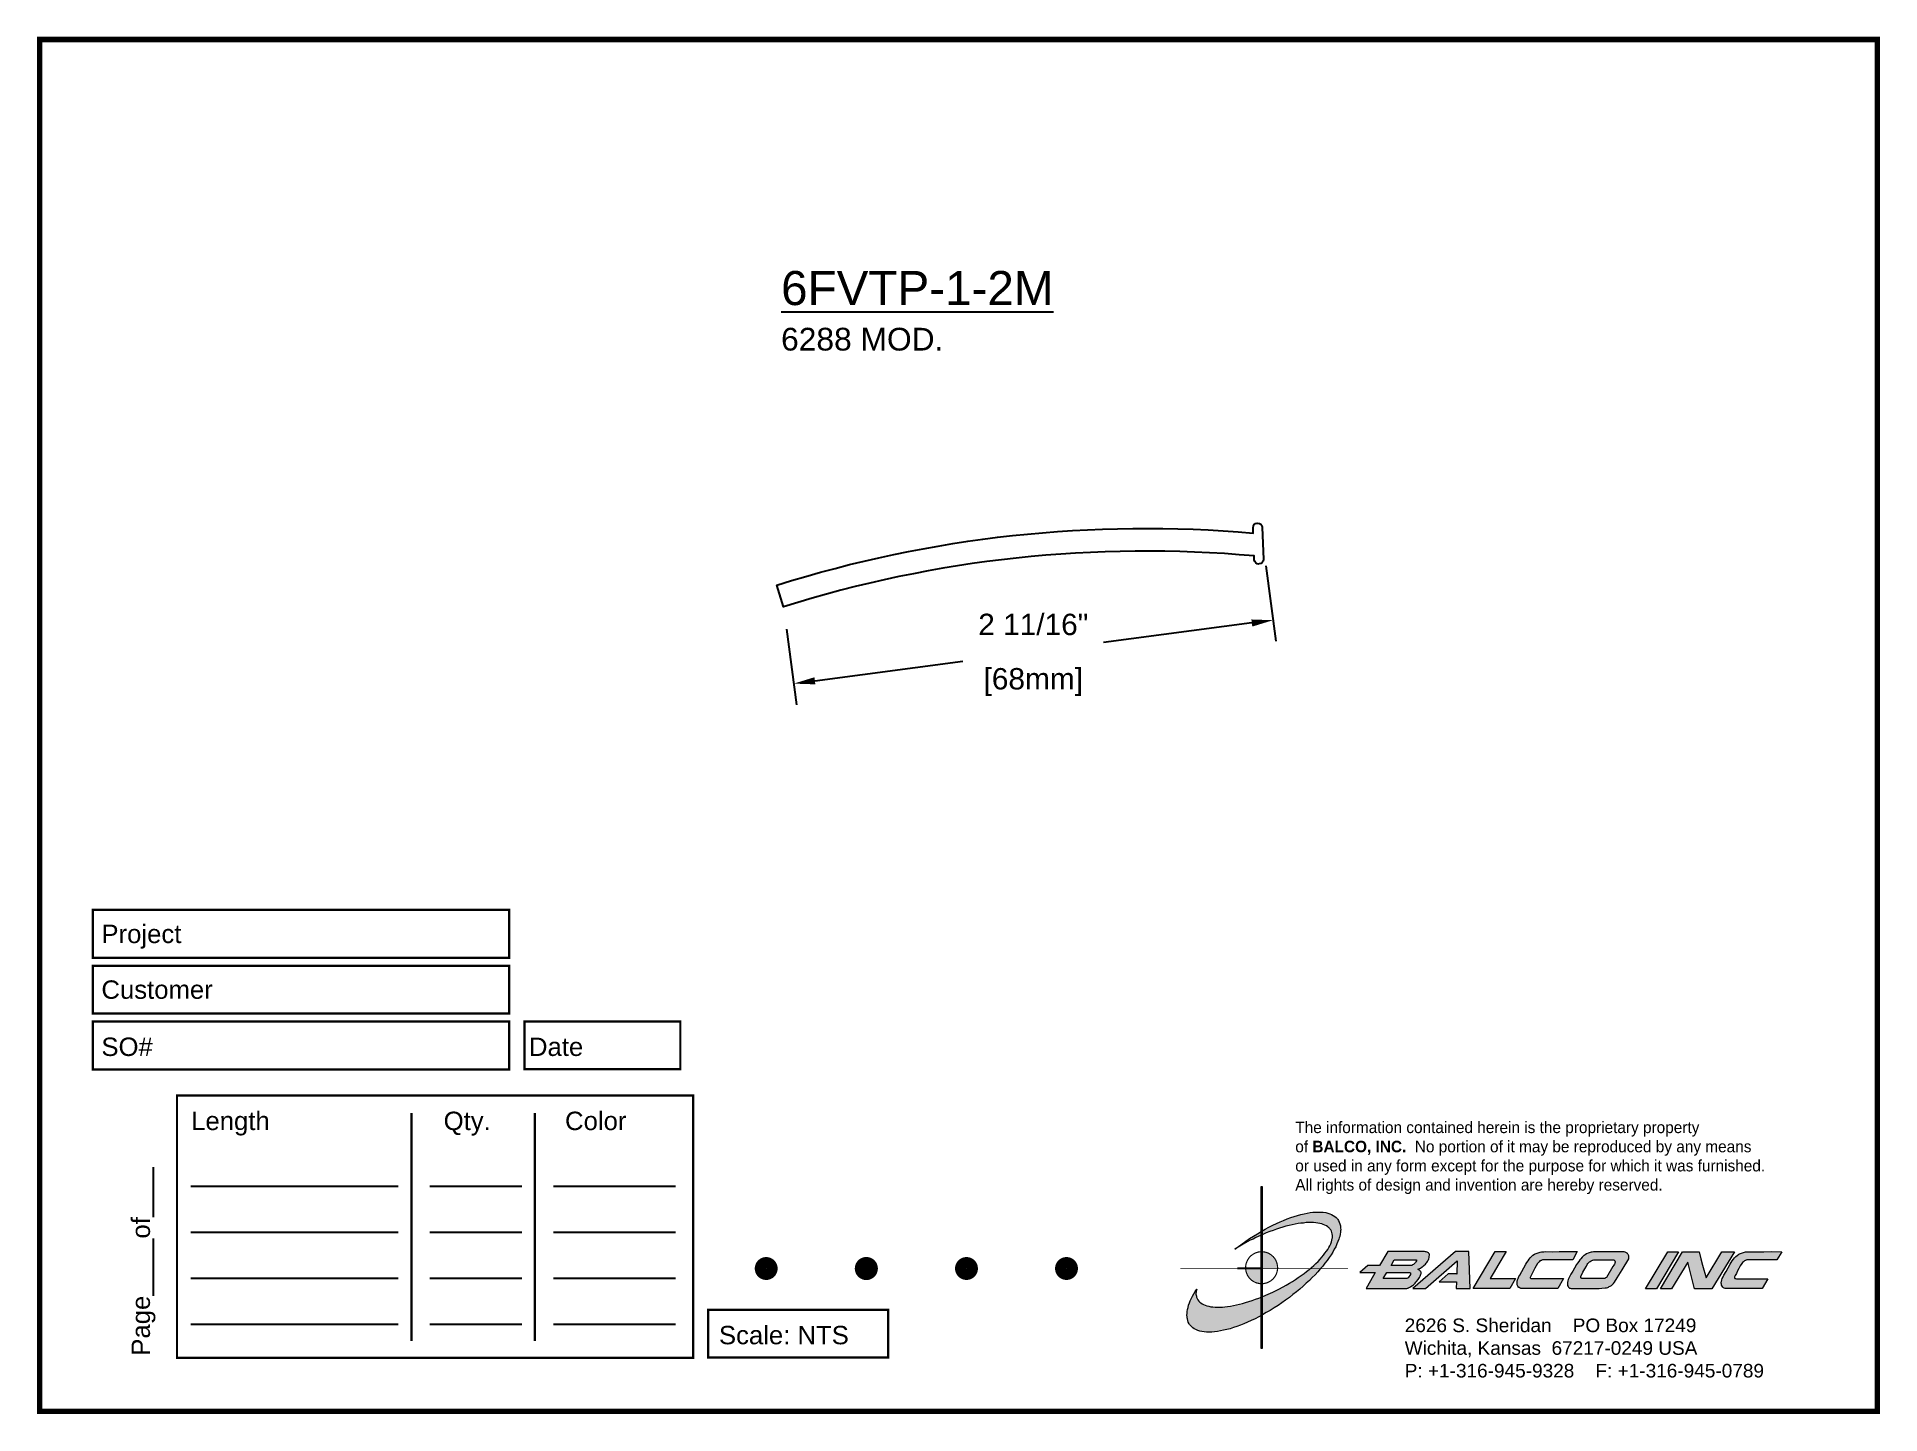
# Paper-space layout 'Breakout' of a CAD drawing. Header units: inches. Extents: x 0 to 10, y 0 to 7.5.
# The model-space entities are those that its viewports show. They can reach past a viewport. Long polylines and large blocks are cut down to what shows.
import ezdxf

# ---------------------------------------------------------------- set-up
doc = ezdxf.new("R2010")
doc.units = ezdxf.units.IN
doc.header["$MEASUREMENT"] = 0
for name, color, linetype in [('Border', 7, 'Continuous'), ('Dimensions', 3, 'Continuous'), ('Text', 2, 'Continuous')]:
    doc.layers.add(name, color=color, linetype=linetype)
doc.styles.add('arial', font='arial.ttf')
doc.styles.add('Copyright', font='ERASDEMI.TTF')
doc.styles.get("Standard").update_dxf_attribs({"font": 'arial.ttf'})
doc.dimstyles.new('Arial', dxfattribs={"dimtxt": 0.1175, "dimasz": 0.1175, "dimexe": 0.1175, "dimexo": 0.125, "dimgap": 0.09, "dimtad": 0, "dimtih": 1, "dimtoh": 1, "dimdec": 4, "dimzin": 0, "dimdsep": 46, "dimlunit": 4, "dimtxsty": 'arial', "dimcen": 0.09, "dimadec": 0, "dimazin": 0, "dimtfac": 1, "dimtdec": 4, "dimtofl": 0, "dimtmove": 0, "dimatfit": 3, "dimfxl": 0, "dimfrac": 2, "dimtolj": 1, "dimtzin": 0, "dimarcsym": 0})

# ---------------------------------------------------------------- blocks, each defined once
blk = doc.blocks.new('CADlogo')
h = blk.add_hatch(color=256)
h.paths.add_polyline_path([(0.918, 1.81), (0.909, 1.81), (0.909, 1.322), (0.918, 1.327)])
h.paths.add_polyline_path([(0.918, 1.285), (0.909, 1.281), (0.909, 1.1), (0.918, 1.1)])
h.paths.add_polyline_path([(0.918, 0.917), (0.909, 0.917), (0.909, 0.762), (0.909, 0.753), (0.91, 0.753), (0.918, 0.753)])
h.paths.add_polyline_path([(0.918, 1.091), (0.918, 1.1), (0.91, 1.1), (0.909, 1.1), (0.909, 0.917), (0.918, 0.917), (0.918, 0.919), (0.915, 0.919)])
h.paths.add_polyline_path([(0.918, 0.412), (0.909, 0.407), (0.909, 0.049), (0.918, 0.049)])
h.paths.add_polyline_path([(0.918, 0.753), (0.909, 0.753), (0.909, 0.606), (0.918, 0.609)])
h.paths.add_polyline_path([(0.918, 0.609), (0.909, 0.606), (0.909, 0.407), (0.918, 0.412)])
h.paths.add_polyline_path([(0.918, 1.327), (0.909, 1.322), (0.909, 1.281), (0.918, 1.285)])
h = blk.add_hatch(color=175)
h.paths.add_polyline_path([(0.574, 0.51), (0.543, 0.506), (0.514, 0.502), (0.487, 0.499), (0.459, 0.499), (0.432, 0.497), (0.406, 0.499), (0.382, 0.5), (0.36, 0.502), (0.338, 0.508), (0.318, 0.511), (0.298, 0.519), (0.282, 0.526), (0.265, 0.533), (0.252, 0.543), (0.24, 0.553), (0.234, 0.559), (0.229, 0.564), (0.22, 0.577), (0.212, 0.592), (0.205, 0.607), (0.203, 0.616), (0.201, 0.627), (0.199, 0.643), (0.201, 0.66), (0.201, 0.671), (0.205, 0.682), (0.207, 0.694), (0.19, 0.667), (0.176, 0.641), (0.161, 0.616), (0.148, 0.59), (0.137, 0.566), (0.128, 0.543), (0.119, 0.519), (0.113, 0.495), (0.108, 0.473), (0.104, 0.451), (0.103, 0.44), (0.103, 0.429), (0.101, 0.409), (0.103, 0.391), (0.104, 0.38), (0.106, 0.371), (0.11, 0.352), (0.115, 0.336), (0.124, 0.318), (0.13, 0.31), (0.135, 0.301), (0.143, 0.294), (0.15, 0.286), (0.165, 0.274), (0.181, 0.263), (0.199, 0.254), (0.22, 0.244), (0.242, 0.237), (0.263, 0.232), (0.289, 0.228), (0.315, 0.226), (0.342, 0.226), (0.371, 0.226), (0.402, 0.23), (0.434, 0.233), (0.467, 0.239), (0.499, 0.246), (0.534, 0.254), (0.571, 0.263), (0.606, 0.275), (0.644, 0.286), (0.682, 0.301), (0.721, 0.318), (0.759, 0.334), (0.799, 0.352), (0.841, 0.371), (0.882, 0.393), (0.909, 0.407), (0.909, 0.606), (0.884, 0.596), (0.847, 0.583), (0.81, 0.57), (0.774, 0.559), (0.739, 0.548), (0.704, 0.537), (0.671, 0.53), (0.638, 0.522), (0.606, 0.515)])
h.paths.add_polyline_path([(1.18, 0.738), (1.109, 0.698), (1.034, 0.661), (0.957, 0.627), (0.918, 0.609), (0.918, 0.412), (0.924, 0.414), (0.964, 0.438), (1.006, 0.462), (1.05, 0.489), (1.092, 0.517), (1.134, 0.544), (1.174, 0.574), (1.215, 0.603), (1.253, 0.634), (1.291, 0.663), (1.328, 0.694), (1.365, 0.725), (1.399, 0.757), (1.432, 0.788), (1.463, 0.819), (1.494, 0.85), (1.524, 0.883), (1.554, 0.917), (1.44, 0.917), (1.429, 0.908), (1.401, 0.886), (1.374, 0.864), (1.343, 0.842), (1.312, 0.822), (1.28, 0.8), (1.248, 0.778), (1.215, 0.758)])
h.paths.add_polyline_path([(1.769, 1.382), (1.767, 1.393), (1.763, 1.404), (1.758, 1.422), (1.749, 1.441), (1.743, 1.45), (1.738, 1.457), (1.73, 1.464), (1.725, 1.472), (1.709, 1.485), (1.692, 1.496), (1.674, 1.506), (1.654, 1.514), (1.632, 1.521), (1.61, 1.527), (1.584, 1.53), (1.559, 1.532), (1.531, 1.532), (1.502, 1.532), (1.471, 1.53), (1.44, 1.527), (1.407, 1.521), (1.374, 1.514), (1.339, 1.505), (1.304, 1.496), (1.268, 1.485), (1.229, 1.472), (1.191, 1.457), (1.152, 1.442), (1.114, 1.426), (1.074, 1.408), (1.034, 1.388), (0.991, 1.367), (0.951, 1.346), (0.918, 1.327), (0.918, 1.285), (0.926, 1.289), (0.964, 1.305), (1.001, 1.32), (1.037, 1.333), (1.074, 1.346), (1.109, 1.356), (1.143, 1.367), (1.178, 1.378), (1.213, 1.386), (1.246, 1.393), (1.277, 1.4), (1.31, 1.406), (1.339, 1.41), (1.368, 1.413), (1.398, 1.417), (1.425, 1.417), (1.452, 1.419), (1.476, 1.417), (1.502, 1.415), (1.524, 1.413), (1.546, 1.408), (1.566, 1.404), (1.584, 1.397), (1.602, 1.389), (1.617, 1.382), (1.632, 1.373), (1.644, 1.362), (1.65, 1.356), (1.655, 1.351), (1.665, 1.338), (1.672, 1.325), (1.677, 1.309), (1.681, 1.294), (1.683, 1.278), (1.683, 1.261), (1.683, 1.252), (1.681, 1.243), (1.677, 1.225), (1.672, 1.207), (1.665, 1.186), (1.655, 1.166), (1.644, 1.146), (1.632, 1.126), (1.619, 1.106), (1.602, 1.084), (1.586, 1.062), (1.568, 1.04), (1.548, 1.018), (1.527, 0.996), (1.504, 0.974), (1.48, 0.952), (1.456, 0.93), (1.44, 0.917), (1.554, 0.917), (1.579, 0.945), (1.602, 0.976), (1.626, 1.007), (1.648, 1.038), (1.668, 1.067), (1.687, 1.097), (1.703, 1.128), (1.719, 1.155), (1.732, 1.185), (1.743, 1.212), (1.752, 1.239), (1.758, 1.252), (1.762, 1.265), (1.767, 1.291), (1.771, 1.314), (1.771, 1.327), (1.773, 1.338), (1.771, 1.362), (1.771, 1.373)])
h.paths.add_polyline_path([(0.867, 1.296), (0.825, 1.271), (0.781, 1.243), (0.741, 1.214), (0.701, 1.186), (0.66, 1.157), (0.622, 1.128), (0.675, 1.161), (0.732, 1.194), (0.79, 1.225), (0.82, 1.239), (0.851, 1.254), (0.909, 1.281), (0.909, 1.322)])
h = blk.add_hatch(color=256)
h.paths.add_polyline_path([(1.074, 0.991), (1.07, 1.001), (1.065, 1.011), (1.059, 1.021), (1.053, 1.03), (1.046, 1.038), (1.039, 1.047), (1.031, 1.054), (1.022, 1.062), (1.014, 1.068), (1.004, 1.074), (0.995, 1.08), (0.985, 1.085), (0.975, 1.089), (0.964, 1.093), (0.954, 1.096), (0.943, 1.098), (0.932, 1.099), (0.921, 1.1), (0.918, 1.1), (0.918, 0.917), (0.94, 0.917), (1.086, 0.917), (1.087, 0.927), (1.086, 0.938), (1.085, 0.949), (1.083, 0.96), (1.081, 0.97), (1.078, 0.981)])
h.paths.add_polyline_path([(0.909, 0.917), (0.739, 0.917), (0.74, 0.91), (0.741, 0.899), (0.743, 0.888), (0.746, 0.878), (0.75, 0.867), (0.754, 0.857), (0.758, 0.847), (0.764, 0.837), (0.77, 0.828), (0.776, 0.819), (0.783, 0.811), (0.791, 0.803), (0.799, 0.795), (0.808, 0.788), (0.817, 0.782), (0.826, 0.776), (0.836, 0.771), (0.846, 0.766), (0.856, 0.762), (0.867, 0.759), (0.877, 0.757), (0.888, 0.755), (0.899, 0.753), (0.909, 0.753)])
h.paths.add_polyline_path([(0.918, 1.1), (0.91, 1.1), (0.909, 1.1), (0.909, 0.917), (0.918, 0.917)])
h = blk.add_hatch(color=256)
h.paths.add_polyline_path([(2.148, 0.874), (2.098, 0.784), (2.049, 0.7), (2.484, 0.7), (2.491, 0.702), (2.501, 0.703), (2.508, 0.705), (2.512, 0.707), (2.517, 0.711), (2.532, 0.72), (2.546, 0.729), (2.554, 0.735), (2.563, 0.74), (2.572, 0.747), (2.581, 0.757), (2.59, 0.768), (2.599, 0.777), (2.616, 0.799), (2.623, 0.811), (2.63, 0.822), (2.636, 0.833), (2.641, 0.844), (2.645, 0.855), (2.647, 0.864), (2.647, 0.879), (2.645, 0.883), (2.641, 0.886), (2.638, 0.892), (2.629, 0.899), (2.619, 0.905), (2.612, 0.91), (2.64, 0.921), (2.658, 0.936), (2.669, 0.943), (2.678, 0.95), (2.694, 0.967), (2.702, 0.976), (2.709, 0.985), (2.716, 0.994), (2.722, 1.005), (2.727, 1.014), (2.731, 1.025), (2.735, 1.038), (2.736, 1.049), (2.738, 1.062), (2.738, 1.073), (2.733, 1.082), (2.727, 1.088), (2.72, 1.093), (2.713, 1.097), (2.704, 1.099), (2.694, 1.1), (2.685, 1.102), (2.674, 1.102), (2.285, 1.102), (2.195, 0.952), (2.069, 0.952), (1.981, 0.874)])
h.paths.add_polyline_path([(2.274, 0.874), (2.53, 0.874), (2.534, 0.865), (2.532, 0.852), (2.524, 0.841), (2.515, 0.828), (2.505, 0.815), (2.493, 0.81), (2.49, 0.808), (2.235, 0.808)], flags=16)
h.paths.add_polyline_path([(2.321, 0.952), (2.356, 1.014), (2.587, 1.014), (2.592, 1.014), (2.597, 1.014), (2.597, 1.003), (2.59, 0.991), (2.583, 0.98), (2.569, 0.966), (2.555, 0.958), (2.546, 0.952), (2.535, 0.952)], flags=16)
h.paths.add_polyline_path([(3.04, 1.002), (3.036, 0.859), (2.941, 0.859), (2.844, 0.773), (3.031, 0.773), (3.027, 0.7), (3.181, 0.7), (3.168, 1.102), (3.02, 1.102), (2.557, 0.7), (2.694, 0.7)])
h.paths.add_polyline_path([(3.214, 0.7), (3.611, 0.7), (3.675, 0.808), (3.397, 0.808), (3.441, 0.881), (3.483, 0.952), (3.574, 1.102), (3.454, 1.102)])
h.paths.add_polyline_path([(3.788, 0.965), (3.766, 0.927), (3.743, 0.885), (3.721, 0.846), (3.71, 0.83), (3.702, 0.811), (3.697, 0.795), (3.693, 0.778), (3.691, 0.769), (3.691, 0.76), (3.691, 0.749), (3.693, 0.74), (3.7, 0.727), (3.708, 0.716), (3.711, 0.714), (3.724, 0.705), (3.733, 0.702), (3.744, 0.702), (3.757, 0.7), (3.774, 0.7), (4.134, 0.7), (4.196, 0.808), (3.854, 0.808), (3.841, 0.808), (3.833, 0.816), (3.836, 0.826), (3.843, 0.841), (3.856, 0.864), (3.869, 0.892), (3.883, 0.921), (3.898, 0.949), (3.914, 0.972), (3.924, 0.983), (3.931, 0.992), (3.943, 1.002), (3.954, 1.008), (3.969, 1.011), (4.297, 1.011), (4.346, 1.102), (4.238, 1.102), (4.15, 1.102), (4.075, 1.1), (3.997, 1.102), (3.982, 1.1), (3.968, 1.1), (3.955, 1.099), (3.942, 1.097), (3.92, 1.089), (3.9, 1.082), (3.889, 1.078), (3.88, 1.073), (3.863, 1.062), (3.849, 1.049), (3.834, 1.035), (3.821, 1.018), (3.81, 1.002), (3.799, 0.983)])
h.paths.add_polyline_path([(4.509, 1.097), (4.496, 1.095), (4.485, 1.093), (4.476, 1.089), (4.465, 1.086), (4.447, 1.077), (4.43, 1.066), (4.421, 1.06), (4.414, 1.055), (4.399, 1.04), (4.386, 1.025), (4.372, 1.011), (4.361, 0.994), (4.35, 0.976), (4.337, 0.96), (4.317, 0.923), (4.297, 0.888), (4.275, 0.855), (4.26, 0.828), (4.255, 0.813), (4.247, 0.799), (4.244, 0.784), (4.242, 0.777), (4.24, 0.769), (4.238, 0.753), (4.238, 0.735), (4.246, 0.722), (4.251, 0.714), (4.253, 0.713), (4.257, 0.711), (4.262, 0.705), (4.269, 0.703), (4.278, 0.702), (4.289, 0.7), (4.564, 0.7), (4.571, 0.7), (4.584, 0.702), (4.613, 0.703), (4.648, 0.707), (4.664, 0.709), (4.677, 0.713), (4.686, 0.716), (4.694, 0.722), (4.705, 0.727), (4.717, 0.735), (4.73, 0.744), (4.741, 0.755), (4.752, 0.769), (4.781, 0.815), (4.833, 0.903), (4.906, 1.025), (4.908, 1.035), (4.908, 1.046), (4.906, 1.051), (4.906, 1.057), (4.9, 1.069), (4.893, 1.08), (4.889, 1.082), (4.888, 1.086), (4.88, 1.089), (4.873, 1.093), (4.866, 1.097), (4.856, 1.1), (4.846, 1.1), (4.844, 1.1), (4.73, 1.1), (4.626, 1.1), (4.58, 1.1), (4.542, 1.099), (4.524, 1.099)])
h.paths.add_polyline_path([(4.527, 1.011), (4.54, 1.011), (4.745, 1.011), (4.752, 1.003), (4.758, 0.998), (4.758, 0.985), (4.756, 0.98), (4.754, 0.974), (4.749, 0.965), (4.743, 0.956), (4.734, 0.941), (4.663, 0.821), (4.648, 0.812), (4.639, 0.81), (4.633, 0.808), (4.622, 0.808), (4.61, 0.808), (4.416, 0.808), (4.398, 0.808), (4.39, 0.813), (4.387, 0.813), (4.385, 0.819), (4.378, 0.825), (4.385, 0.832), (4.408, 0.877), (4.428, 0.914), (4.447, 0.945), (4.454, 0.96), (4.461, 0.971), (4.474, 0.986), (4.487, 0.996), (4.496, 1.002), (4.508, 1.009), (4.516, 1.009)], flags=16)
h.paths.add_polyline_path([(5.089, 0.698), (5.206, 0.698), (5.445, 1.1), (5.33, 1.099)])
h.paths.add_polyline_path([(5.489, 1.099), (5.252, 0.698), (5.37, 0.698), (5.548, 0.987), (5.621, 0.698), (5.811, 0.698), (6.055, 1.099), (5.919, 1.1), (5.749, 0.817), (5.709, 0.954), (5.691, 1.024), (5.672, 1.099)])
h.paths.add_polyline_path([(6.086, 1.06), (6.069, 1.047), (6.056, 1.035), (6.044, 1.018), (6.031, 1.002), (6.02, 0.983), (6.009, 0.965), (5.987, 0.925), (5.965, 0.885), (5.941, 0.846), (5.932, 0.828), (5.923, 0.811), (5.917, 0.795), (5.914, 0.778), (5.912, 0.769), (5.912, 0.758), (5.914, 0.749), (5.916, 0.738), (5.921, 0.725), (5.928, 0.716), (5.936, 0.709), (5.945, 0.705), (5.954, 0.702), (5.965, 0.7), (5.98, 0.7), (5.994, 0.7), (6.355, 0.7), (6.419, 0.806), (6.073, 0.806), (6.056, 0.811), (6.056, 0.821), (6.056, 0.826), (6.064, 0.841), (6.077, 0.864), (6.089, 0.892), (6.104, 0.919), (6.119, 0.947), (6.135, 0.972), (6.144, 0.983), (6.153, 0.992), (6.163, 1), (6.166, 1.003), (6.172, 1.005), (6.178, 1.008), (6.19, 1.011), (6.517, 1.011), (6.569, 1.1), (6.459, 1.102), (6.373, 1.1), (6.296, 1.1), (6.217, 1.1), (6.203, 1.1), (6.19, 1.099), (6.175, 1.099), (6.164, 1.095), (6.141, 1.089), (6.12, 1.082), (6.111, 1.077), (6.102, 1.073)])
blk.add_hatch(color=256).paths.add_polyline_path([(0.918, 0.609), (0.909, 0.606), (0.909, 0.407), (0.918, 0.412)])
for q in [(0.65, 0.917), (0.909, 0.648)]:
    blk.add_line((0.909, 0.917), q)
at = {"color": 7, "lineweight": 0}
for points in [[(0.909, 1.81), (0.918, 1.81), (0.918, 0.049), (0.909, 0.049), (0.909, 1.81)], [(2.738, 1.073), (2.733, 1.082), (2.727, 1.088), (2.72, 1.093), (2.713, 1.097), (2.704, 1.099), (2.694, 1.1), (2.685, 1.102), (2.674, 1.102), (2.285, 1.102), (2.195, 0.952), (2.069, 0.952), (1.981, 0.874), (2.148, 0.874), (2.098, 0.784), (2.049, 0.7), (2.484, 0.7), (2.491, 0.702), (2.501, 0.703), (2.508, 0.705), (2.512, 0.707), (2.517, 0.711), (2.532, 0.72), (2.546, 0.729), (2.554, 0.735), (2.563, 0.74), (2.572, 0.747), (2.581, 0.757), (2.59, 0.768), (2.599, 0.777), (2.616, 0.799), (2.623, 0.811), (2.63, 0.822), (2.636, 0.833), (2.641, 0.844), (2.645, 0.855), (2.647, 0.864), (2.647, 0.874), (2.647, 0.879), (2.645, 0.883), (2.641, 0.886), (2.638, 0.892), (2.629, 0.899), (2.619, 0.905), (2.612, 0.91), (2.64, 0.921), (2.658, 0.936), (2.669, 0.943), (2.678, 0.95), (2.694, 0.967), (2.702, 0.976), (2.709, 0.985), (2.716, 0.994), (2.722, 1.005), (2.727, 1.014), (2.731, 1.025), (2.735, 1.038), (2.736, 1.049), (2.738, 1.062), (2.738, 1.073), (2.738, 1.073)], [(2.587, 0.985), (2.583, 0.98), (2.572, 0.969), (2.565, 0.963), (2.555, 0.958), (2.546, 0.952), (2.535, 0.952), (2.321, 0.952), (2.356, 1.014), (2.587, 1.014), (2.592, 1.014), (2.594, 1.014), (2.596, 1.013), (2.597, 1.011), (2.597, 1.005), (2.596, 1), (2.59, 0.991), (2.587, 0.985), (2.587, 0.985)], [(3.027, 0.7), (3.181, 0.7), (3.168, 1.102), (3.02, 1.102), (2.557, 0.7), (2.694, 0.7), (3.04, 1.002), (3.036, 0.859), (3.038, 0.859), (2.941, 0.859), (2.844, 0.773), (3.031, 0.773), (3.027, 0.7), (3.027, 0.7)], [(3.214, 0.7), (3.454, 1.102), (3.574, 1.102), (3.483, 0.952), (3.441, 0.881), (3.397, 0.808), (3.675, 0.808), (3.611, 0.7), (3.214, 0.7), (3.214, 0.7)], [(3.969, 1.011), (3.96, 1.009), (3.955, 1.007), (3.949, 1.005), (3.946, 1.003), (3.94, 1), (3.931, 0.992), (3.924, 0.983), (3.914, 0.972), (3.898, 0.949), (3.883, 0.921), (3.869, 0.892), (3.856, 0.864), (3.843, 0.841), (3.836, 0.826), (3.834, 0.821), (3.834, 0.817), (3.836, 0.813), (3.839, 0.81), (3.847, 0.808), (3.854, 0.808), (4.196, 0.808), (4.134, 0.7), (3.774, 0.7), (3.757, 0.7), (3.744, 0.702), (3.733, 0.702), (3.724, 0.705), (3.715, 0.711), (3.711, 0.713), (3.708, 0.716), (3.7, 0.727), (3.693, 0.74), (3.691, 0.749), (3.691, 0.76), (3.691, 0.769), (3.693, 0.778), (3.697, 0.795), (3.702, 0.811), (3.71, 0.83), (3.721, 0.846), (3.743, 0.885), (3.766, 0.927), (3.788, 0.965), (3.799, 0.983), (3.81, 1.002), (3.821, 1.018), (3.834, 1.035), (3.849, 1.049), (3.863, 1.062), (3.88, 1.073), (3.889, 1.078), (3.9, 1.082), (3.92, 1.089), (3.942, 1.097), (3.955, 1.099), (3.968, 1.1), (3.982, 1.1), (3.997, 1.102), (4.075, 1.1), (4.15, 1.102), (4.238, 1.102), (4.346, 1.102), (4.297, 1.011), (3.969, 1.011), (3.969, 1.011)], [(4.846, 1.1), (4.844, 1.1), (4.73, 1.1), (4.626, 1.1), (4.58, 1.1), (4.542, 1.099), (4.524, 1.099), (4.509, 1.097), (4.496, 1.095), (4.485, 1.093), (4.476, 1.089), (4.465, 1.086), (4.447, 1.077), (4.43, 1.066), (4.421, 1.06), (4.414, 1.055), (4.399, 1.04), (4.386, 1.025), (4.372, 1.011), (4.361, 0.994), (4.35, 0.976), (4.337, 0.96), (4.317, 0.923), (4.297, 0.888), (4.275, 0.855), (4.26, 0.828), (4.255, 0.813), (4.247, 0.799), (4.244, 0.784), (4.242, 0.777), (4.24, 0.769), (4.238, 0.753), (4.238, 0.735), (4.246, 0.722), (4.251, 0.714), (4.253, 0.713), (4.257, 0.711), (4.262, 0.705), (4.269, 0.703), (4.278, 0.702), (4.289, 0.7), (4.564, 0.7), (4.571, 0.7), (4.584, 0.702), (4.613, 0.703), (4.648, 0.707), (4.664, 0.709), (4.677, 0.713), (4.686, 0.716), (4.694, 0.722), (4.705, 0.727), (4.717, 0.735), (4.73, 0.744), (4.741, 0.755), (4.752, 0.769), (4.781, 0.815), (4.833, 0.903), (4.906, 1.025), (4.908, 1.035), (4.908, 1.046), (4.906, 1.051), (4.906, 1.057), (4.9, 1.069), (4.897, 1.075), (4.893, 1.08), (4.889, 1.082), (4.888, 1.086), (4.88, 1.089), (4.873, 1.093), (4.866, 1.097), (4.856, 1.1), (4.846, 1.1), (4.846, 1.1)], [(4.734, 0.941), (4.663, 0.821), (4.653, 0.815), (4.646, 0.811), (4.639, 0.81), (4.633, 0.808), (4.622, 0.808), (4.61, 0.808), (4.416, 0.808), (4.403, 0.808), (4.396, 0.81), (4.39, 0.813), (4.388, 0.813), (4.386, 0.815), (4.385, 0.819), (4.383, 0.821), (4.383, 0.826), (4.383, 0.83), (4.385, 0.832), (4.408, 0.877), (4.428, 0.914), (4.447, 0.945), (4.454, 0.96), (4.461, 0.971), (4.471, 0.982), (4.478, 0.989), (4.487, 0.996), (4.496, 1.002), (4.505, 1.007), (4.511, 1.009), (4.516, 1.009), (4.527, 1.011), (4.54, 1.011), (4.743, 1.011), (4.749, 1.007), (4.752, 1.003), (4.756, 1), (4.758, 0.994), (4.758, 0.985), (4.756, 0.98), (4.754, 0.974), (4.749, 0.965), (4.743, 0.956), (4.734, 0.941), (4.734, 0.941)], [(5.089, 0.698), (5.33, 1.099), (5.445, 1.1), (5.206, 0.698), (5.091, 0.698), (5.089, 0.698), (5.089, 0.698)], [(5.811, 0.698), (5.621, 0.698), (5.548, 0.987), (5.37, 0.698), (5.252, 0.698), (5.489, 1.099), (5.672, 1.099), (5.691, 1.024), (5.709, 0.954), (5.749, 0.817), (5.919, 1.1), (6.055, 1.099), (5.811, 0.698), (5.811, 0.698)], [(6.19, 1.011), (6.181, 1.009), (6.175, 1.007), (6.172, 1.005), (6.166, 1.003), (6.163, 1), (6.153, 0.992), (6.144, 0.983), (6.135, 0.972), (6.119, 0.947), (6.104, 0.919), (6.089, 0.892), (6.077, 0.864), (6.064, 0.841), (6.056, 0.826), (6.056, 0.821), (6.056, 0.815), (6.058, 0.811), (6.062, 0.81), (6.067, 0.808), (6.077, 0.806), (6.419, 0.806), (6.355, 0.7), (5.994, 0.7), (5.98, 0.7), (5.965, 0.7), (5.954, 0.702), (5.945, 0.705), (5.936, 0.709), (5.932, 0.713), (5.928, 0.716), (5.921, 0.725), (5.916, 0.738), (5.914, 0.749), (5.912, 0.758), (5.912, 0.769), (5.914, 0.778), (5.917, 0.795), (5.923, 0.811), (5.932, 0.828), (5.941, 0.846), (5.965, 0.885), (5.987, 0.925), (6.009, 0.965), (6.02, 0.983), (6.031, 1.002), (6.044, 1.018), (6.056, 1.035), (6.069, 1.047), (6.086, 1.06), (6.102, 1.073), (6.111, 1.077), (6.12, 1.082), (6.141, 1.089), (6.164, 1.095), (6.175, 1.099), (6.19, 1.099), (6.203, 1.1), (6.217, 1.1), (6.296, 1.1), (6.373, 1.1), (6.459, 1.102), (6.569, 1.1), (6.517, 1.011), (6.19, 1.011), (6.19, 1.011)], [(2.484, 0.808), (2.235, 0.808), (2.274, 0.874), (2.524, 0.874), (2.53, 0.872), (2.532, 0.87), (2.533, 0.866), (2.533, 0.863), (2.532, 0.852), (2.524, 0.841), (2.515, 0.828), (2.506, 0.817), (2.501, 0.813), (2.493, 0.81), (2.49, 0.808), (2.486, 0.808), (2.484, 0.808), (2.484, 0.808)]]:
    blk.add_lwpolyline(points, dxfattribs=at)
at = {"color": 175, "lineweight": 0}
blk.add_lwpolyline([(1.758, 1.422), (1.763, 1.404), (1.767, 1.393), (1.769, 1.382), (1.771, 1.373), (1.771, 1.362), (1.773, 1.338), (1.771, 1.327), (1.771, 1.314), (1.767, 1.291), (1.762, 1.265), (1.758, 1.252), (1.752, 1.239), (1.743, 1.212), (1.732, 1.185), (1.719, 1.155), (1.703, 1.128), (1.687, 1.097), (1.668, 1.067), (1.648, 1.038), (1.626, 1.007), (1.602, 0.976), (1.579, 0.945), (1.551, 0.914), (1.524, 0.883), (1.494, 0.85), (1.463, 0.819), (1.432, 0.788), (1.399, 0.757), (1.365, 0.725), (1.328, 0.694), (1.291, 0.663), (1.253, 0.634), (1.215, 0.603), (1.174, 0.574), (1.134, 0.544), (1.092, 0.517), (1.05, 0.489), (1.006, 0.462), (0.964, 0.438), (0.924, 0.414), (0.882, 0.393), (0.841, 0.371), (0.799, 0.352), (0.759, 0.334), (0.721, 0.318), (0.682, 0.301), (0.644, 0.286), (0.606, 0.275), (0.571, 0.263), (0.534, 0.254), (0.499, 0.246), (0.467, 0.239), (0.434, 0.233), (0.402, 0.23), (0.371, 0.226), (0.342, 0.226), (0.315, 0.226), (0.289, 0.228), (0.263, 0.232), (0.242, 0.237), (0.22, 0.244), (0.199, 0.254), (0.181, 0.263), (0.165, 0.274), (0.15, 0.286), (0.143, 0.294), (0.135, 0.301), (0.13, 0.31), (0.124, 0.318), (0.115, 0.336), (0.11, 0.352), (0.106, 0.371), (0.104, 0.38), (0.103, 0.391), (0.101, 0.409), (0.103, 0.429), (0.103, 0.44), (0.104, 0.451), (0.108, 0.473), (0.113, 0.495), (0.119, 0.519), (0.128, 0.543), (0.137, 0.566), (0.148, 0.59), (0.161, 0.616), (0.176, 0.641), (0.19, 0.667), (0.207, 0.694), (0.205, 0.682), (0.201, 0.671), (0.201, 0.66), (0.199, 0.649), (0.199, 0.638), (0.201, 0.627), (0.203, 0.616), (0.205, 0.607), (0.212, 0.592), (0.22, 0.577), (0.229, 0.564), (0.234, 0.559), (0.24, 0.553), (0.252, 0.543), (0.265, 0.533), (0.282, 0.526), (0.298, 0.519), (0.318, 0.511), (0.338, 0.508), (0.36, 0.502), (0.382, 0.5), (0.406, 0.499), (0.432, 0.497), (0.459, 0.499), (0.487, 0.499), (0.514, 0.502), (0.543, 0.506), (0.574, 0.51), (0.606, 0.515), (0.638, 0.522), (0.671, 0.53), (0.704, 0.537), (0.739, 0.548), (0.774, 0.559), (0.81, 0.57), (0.847, 0.583), (0.884, 0.596), (0.92, 0.61), (0.957, 0.627), (1.034, 0.661), (1.109, 0.698), (1.18, 0.738), (1.215, 0.758), (1.248, 0.778), (1.28, 0.8), (1.312, 0.822), (1.343, 0.842), (1.374, 0.864), (1.401, 0.886), (1.429, 0.908), (1.456, 0.93), (1.48, 0.952), (1.504, 0.974), (1.527, 0.996), (1.548, 1.018), (1.568, 1.04), (1.586, 1.062), (1.602, 1.084), (1.619, 1.106), (1.632, 1.126), (1.644, 1.146), (1.655, 1.166), (1.665, 1.186), (1.672, 1.207), (1.677, 1.225), (1.681, 1.243), (1.683, 1.252), (1.683, 1.261), (1.683, 1.278), (1.681, 1.294), (1.677, 1.309), (1.672, 1.325), (1.665, 1.338), (1.655, 1.351), (1.65, 1.356), (1.644, 1.362), (1.632, 1.373), (1.617, 1.382), (1.602, 1.389), (1.584, 1.397), (1.566, 1.404), (1.546, 1.408), (1.524, 1.413), (1.502, 1.415), (1.476, 1.417), (1.452, 1.419), (1.425, 1.417), (1.398, 1.417), (1.368, 1.413), (1.339, 1.41), (1.31, 1.406), (1.277, 1.4), (1.246, 1.393), (1.213, 1.386), (1.178, 1.378), (1.143, 1.367), (1.109, 1.356), (1.074, 1.346), (1.037, 1.333), (1.001, 1.32), (0.964, 1.305), (0.926, 1.289), (0.851, 1.254), (0.82, 1.239), (0.79, 1.225), (0.732, 1.194), (0.675, 1.161), (0.622, 1.128), (0.66, 1.157), (0.701, 1.186), (0.741, 1.214), (0.781, 1.243), (0.825, 1.271), (0.867, 1.296), (0.909, 1.322), (0.951, 1.346), (0.991, 1.367), (1.034, 1.388), (1.074, 1.408), (1.114, 1.426), (1.152, 1.442), (1.191, 1.457), (1.229, 1.472), (1.268, 1.485), (1.304, 1.496), (1.339, 1.505), (1.374, 1.514), (1.407, 1.521), (1.44, 1.527), (1.471, 1.53), (1.502, 1.532), (1.531, 1.532), (1.559, 1.532), (1.584, 1.53), (1.61, 1.527), (1.632, 1.521), (1.654, 1.514), (1.674, 1.506), (1.692, 1.496), (1.709, 1.485), (1.725, 1.472), (1.73, 1.464), (1.738, 1.457), (1.743, 1.45), (1.749, 1.441), (1.758, 1.422), (1.758, 1.422)], dxfattribs=at)
at = {"color": 7, "lineweight": 0, "const_width": 0.0128}
blk.add_lwpolyline([(1.087, 0.927), (1.086, 0.938), (1.085, 0.949), (1.083, 0.96), (1.081, 0.97), (1.078, 0.981), (1.074, 0.991), (1.07, 1.001), (1.065, 1.011), (1.059, 1.021), (1.053, 1.03), (1.046, 1.038), (1.039, 1.047), (1.031, 1.054), (1.022, 1.062), (1.014, 1.068), (1.004, 1.074), (0.995, 1.08), (0.985, 1.085), (0.975, 1.089), (0.964, 1.093), (0.954, 1.096), (0.943, 1.098), (0.932, 1.099), (0.921, 1.1), (0.91, 1.1), (0.899, 1.1), (0.888, 1.099), (0.877, 1.097), (0.867, 1.094), (0.856, 1.091), (0.846, 1.087), (0.836, 1.082), (0.826, 1.077), (0.817, 1.071), (0.808, 1.065), (0.799, 1.058), (0.791, 1.05), (0.783, 1.043), (0.776, 1.034), (0.77, 1.025), (0.764, 1.016), (0.758, 1.006), (0.754, 0.996), (0.75, 0.986), (0.746, 0.976), (0.743, 0.965), (0.741, 0.954), (0.74, 0.943), (0.739, 0.932), (0.739, 0.921), (0.74, 0.91), (0.741, 0.899), (0.743, 0.888), (0.746, 0.878), (0.75, 0.867), (0.754, 0.857), (0.758, 0.847), (0.764, 0.837), (0.77, 0.828), (0.776, 0.819), (0.783, 0.811), (0.791, 0.803), (0.799, 0.795), (0.808, 0.788), (0.817, 0.782), (0.826, 0.776), (0.836, 0.771), (0.846, 0.766), (0.856, 0.762), (0.867, 0.759), (0.877, 0.757), (0.888, 0.755), (0.899, 0.753), (0.91, 0.753), (0.921, 0.753), (0.932, 0.754), (0.943, 0.756), (0.954, 0.758), (0.964, 0.761), (0.975, 0.764), (0.985, 0.769), (0.995, 0.773), (1.004, 0.779), (1.014, 0.785), (1.022, 0.792), (1.031, 0.799), (1.039, 0.807), (1.046, 0.815), (1.053, 0.824), (1.059, 0.833), (1.065, 0.842), (1.07, 0.852), (1.074, 0.862), (1.078, 0.872), (1.081, 0.883), (1.083, 0.894), (1.085, 0.905), (1.086, 0.916), (1.087, 0.927)], dxfattribs=at)
at = {"color": 7, "lineweight": 0}
blk.add_lwpolyline([(1.853, 0.917, 0.0091, 0.0091, 0), (0.029, 0.917, 0.00366, 0.00366, 0), (0.029, 0.917, 0.00366, 0.00366, 0)], format="xyseb", dxfattribs=at)
blk = doc.blocks.new('ACADlogo')
blk.add_blockref('CADlogo', (-0.011, 7.152))
blk = doc.blocks.new('*D14')
at = {"layer": 'Defpoints', "color": 0}
for p in [(43.13, 14.374), (40.493, 14.025), (43.186, 13.951)]:
    blk.add_point(p, dxfattribs=at)
at = {"layer": 'Dimensions', "color": 0, "lineweight": -2}
for p, q in [((43.146, 14.25), (43.201, 13.835)), ((40.509, 13.901), (40.564, 13.486)), ((43.069, 13.936), (42.254, 13.828)), ((40.665, 13.618), (41.48, 13.725))]:
    blk.add_line(p, q, dxfattribs=at)
at = {"layer": 'Dimensions', "color": 0}
for points in [[(43.067, 13.955), (43.072, 13.916), (43.186, 13.951)], [(40.663, 13.637), (40.668, 13.598), (40.549, 13.602)]]:
    blk.add_solid(points, dxfattribs=at)
at = {"layer": 'Dimensions', "color": 0, "char_height": 0.1175, "attachment_point": 5, "style": 'arial'}
for s, insert in [('\\A1;2 11/16"', (41.867, 13.927)), ('\\A1;[68mm]', (41.867, 13.611))]:
    blk.add_mtext(s, dxfattribs=dict(at, insert=insert))

msp = doc.modelspace()

# ---------------------------------------------------------------- linework, layer by layer
msp.add_lwpolyline([(43.11005, 14.2603), (43.10805, 14.26022, -0.41421356), (43.08314, 14.28328), (43.08232, 14.30451, 0.09925481), (40.49282, 14.02457), (40.4569, 14.14431, -0.09858412), (43.07747, 14.43044), (43.07633, 14.46015, -0.41421356), (43.09939, 14.48506), (43.10139, 14.48513, -0.41421356), (43.12629, 14.46207), (43.1331, 14.28521, -0.41421356)], format="xyb", close=True)

# ---------------------------------------------------------------- texts
at = {"layer": 'Text', "insert": (40.47961, 15.87243), "char_height": 0.1875, "width": 1.625, "attachment_point": 1}
msp.add_mtext('{\\L6FVTP-1-2M\\P\\H0.6667x;\\l6288 MOD.}', dxfattribs=at)

# ---------------------------------------------------------------- dimensions: what is measured, and where the dimension line sits
at = {"layer": 'Dimensions'}
dim = msp.add_aligned_dim(p1=(40.49282, 14.02457), p2=(43.1297, 14.37364), distance=-0.42612, dimstyle='Arial', override={"dimpost": '\\X'}, dxfattribs=at)
dim.commit()
dim.dimension.update_dxf_attribs({"geometry": '*D14', "text_midpoint": (41.86718, 13.77667)})

psp = doc.layouts.new('Breakout')

# ---------------------------------------------------------------- linework, layer by layer
at = {"layer": 'Border', "color": 253}
for p, q in [((0.823, 1.224), (1.95, 1.224)), ((2.122, 1.224), (2.622, 1.224)), ((2.794, 1.224), (3.457, 1.224)), ((0.823, 0.974), (1.95, 0.974)), ((2.122, 0.974), (2.622, 0.974)), ((2.794, 0.974), (3.457, 0.974)), ((0.823, 0.724), (1.95, 0.724)), ((2.122, 0.724), (2.622, 0.724)), ((2.794, 0.724), (3.457, 0.724)), ((0.823, 0.474), (1.95, 0.474)), ((2.122, 0.474), (2.622, 0.474)), ((2.794, 0.474), (3.457, 0.474))]:
    psp.add_line(p, q, dxfattribs=at)
at = {"layer": 'Border'}
for points, const_width in [([(0, 7.461), (9.993, 7.461), (9.993, 0), (0, 0)], 0.03), ([(0.289, 2.727), (2.554, 2.727), (2.554, 2.467), (0.289, 2.467)], 0.0125), ([(0.289, 2.423), (2.554, 2.423), (2.554, 2.164), (0.289, 2.164)], 0.0125), ([(0.289, 2.12), (2.554, 2.12), (2.554, 1.86), (0.289, 1.86)], 0.0125), ([(2.636, 1.861), (2.636, 2.12), (3.484, 2.12), (3.484, 1.861)], 0.0125), ([(3.554, 0.292), (0.747, 0.292), (0.747, 1.718), (3.554, 1.718)], 0.0125), ([(3.635, 0.552), (4.614, 0.552), (4.614, 0.293), (3.635, 0.293)], 0.0125)]:
    psp.add_lwpolyline(points, close=True, dxfattribs=dict(at, const_width=const_width))
at = {"layer": 'Border', "const_width": 0.0125}
for points in [[(2.022, 1.623), (2.022, 0.382)], [(2.693, 1.623), (2.693, 0.382)]]:
    psp.add_lwpolyline(points, dxfattribs=at)
at = {"layer": 'Border', "color": 175, "const_width": 0.0625}
for points in [[(3.92, 0.777, 1), (3.982, 0.777, 1)], [(4.464, 0.777, 1), (4.527, 0.777, 1)], [(5.009, 0.777, 1), (5.071, 0.777, 1)], [(5.553, 0.777, 1), (5.615, 0.777, 1)]]:
    psp.add_lwpolyline(points, format="xyb", close=True, dxfattribs=at)

# ---------------------------------------------------------------- block references
at = {"layer": 'Border', "xscale": 0.5, "yscale": 0.5, "zscale": 0.5}
psp.add_blockref('ACADlogo', (6.194, -3.258), dxfattribs=at)

# ---------------------------------------------------------------- texts
at = {"insert": (6.828, 1.576), "char_height": 0.0625, "width": 50.295, "attachment_point": 1, "style": 'Copyright'}
psp.add_mtext('The information contained herein is the proprietary property\\Pof {\\fEras Bold ITC|b0|i0|c0|p34;BALCO, INC.}  No portion of it may be reproduced by any means\\Por used in any form except for the purpose for which it was furnished.\\PAll rights of design and invention are hereby reserved.', dxfattribs=at)
at = {"layer": 'Border', "style": 'arial'}
for s, p in [('Project', (0.336, 2.547)), ('Customer', (0.336, 2.244)), ('SO#', (0.336, 1.933)), ('Date', (2.661, 1.933)), ('Length', (0.824, 1.53)), ('Qty.', (2.197, 1.53)), ('Color', (2.857, 1.53)), ('Scale: NTS', (3.694, 0.365))]:
    psp.add_text(s, height=0.1, dxfattribs=at).set_placement(p)
psp.add_text('Page%%u        %%uof%%u       ', height=0.1, rotation=90, dxfattribs=at).set_placement((0.6, 0.303))
at = {"layer": 'Border', "insert": (7.423, 0.505), "char_height": 0.074, "width": 2.3438, "attachment_point": 1, "style": 'arial'}
psp.add_mtext('2626 S. Sheridan    PO Box 17249\\PWichita, Kansas  67217-0249 USA \\PP: +1-316-945-9328    F: +1-316-945-0789', dxfattribs=at)

# ---------------------------------------------------------------- viewports
at = {"layer": '0'}
psp.add_viewport(center=(4.997, 3.73), size=(9.993, 7.46055), view_center_point=(41.45596, 13.37125), view_height=7.5481836, dxfattribs=at)

doc.saveas('drawing.dxf')
